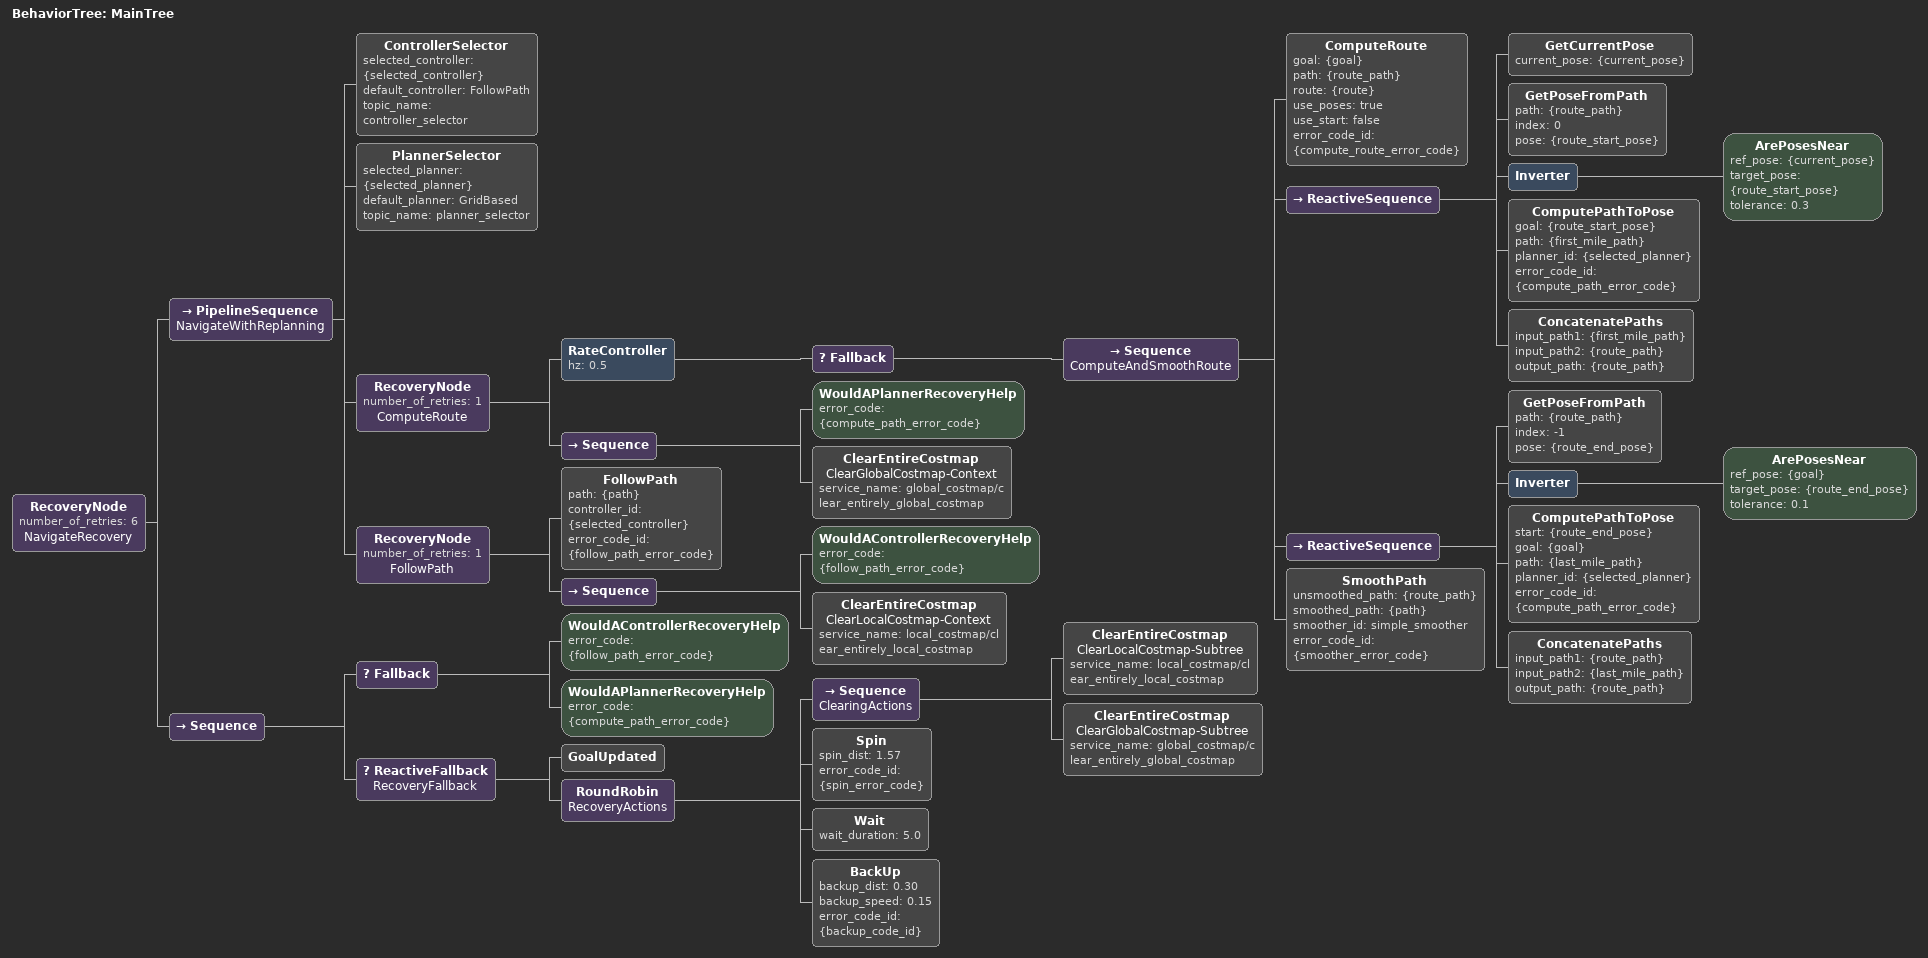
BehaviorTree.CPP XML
<root BTCPP_format="4" main_tree_to_execute="MainTree">
  <BehaviorTree ID="MainTree">
    <RecoveryNode number_of_retries="6" name="NavigateRecovery">
      <PipelineSequence name="NavigateWithReplanning">
        <ControllerSelector selected_controller="{selected_controller}" default_controller="FollowPath" topic_name="controller_selector"/>
        <PlannerSelector selected_planner="{selected_planner}" default_planner="GridBased" topic_name="planner_selector"/>
        <RecoveryNode number_of_retries="1" name="ComputeRoute">
          <RateController hz="0.5">
            <Fallback>
              <Sequence name="ComputeAndSmoothRoute">
                <ComputeRoute goal="{goal}" path="{route_path}" route="{route}" use_poses="true" use_start="false"  error_code_id="{compute_route_error_code}"/>

                <ReactiveSequence>
                  <GetCurrentPose current_pose="{current_pose}"/>
                  <GetPoseFromPath path="{route_path}" index="0" pose="{route_start_pose}"/>
                  <Inverter>
                    <ArePosesNear ref_pose="{current_pose}" target_pose="{route_start_pose}" tolerance="0.3"/>
                  </Inverter>
                  <ComputePathToPose goal="{route_start_pose}" path="{first_mile_path}" planner_id="{selected_planner}" error_code_id="{compute_path_error_code}" />
                  <ConcatenatePaths input_path1="{first_mile_path}" input_path2="{route_path}" output_path="{route_path}"/>
                </ReactiveSequence>

                <ReactiveSequence>
                  <GetPoseFromPath path="{route_path}" index="-1" pose="{route_end_pose}"/>
                  <Inverter>
                    <ArePosesNear ref_pose="{goal}" target_pose="{route_end_pose}" tolerance="0.1"/>
                  </Inverter>
                  <ComputePathToPose start="{route_end_pose}" goal="{goal}" path="{last_mile_path}" planner_id="{selected_planner}" error_code_id="{compute_path_error_code}"/>
                  <ConcatenatePaths input_path1="{route_path}" input_path2="{last_mile_path}" output_path="{route_path}"/>
                </ReactiveSequence>

                 <SmoothPath unsmoothed_path="{route_path}" smoothed_path="{path}" smoother_id="simple_smoother" error_code_id="{smoother_error_code}"/>
              </Sequence>
            </Fallback>
          </RateController>
            <Sequence>
              <WouldAPlannerRecoveryHelp error_code="{compute_path_error_code}"/>
              <ClearEntireCostmap name="ClearGlobalCostmap-Context" service_name="global_costmap/clear_entirely_global_costmap"/>
            </Sequence>
        </RecoveryNode>
        <RecoveryNode number_of_retries="1" name="FollowPath">
          <FollowPath path="{path}" controller_id="{selected_controller}" error_code_id="{follow_path_error_code}"/>
          <Sequence>
            <WouldAControllerRecoveryHelp error_code="{follow_path_error_code}"/>
            <ClearEntireCostmap name="ClearLocalCostmap-Context" service_name="local_costmap/clear_entirely_local_costmap"/>
          </Sequence>
        </RecoveryNode>
      </PipelineSequence>
      <Sequence>
        <Fallback>
          <WouldAControllerRecoveryHelp error_code="{follow_path_error_code}"/>
          <WouldAPlannerRecoveryHelp error_code="{compute_path_error_code}"/>
        </Fallback>
        <ReactiveFallback name="RecoveryFallback">
          <GoalUpdated/>
          <RoundRobin name="RecoveryActions">
            <Sequence name="ClearingActions">
              <ClearEntireCostmap name="ClearLocalCostmap-Subtree" service_name="local_costmap/clear_entirely_local_costmap"/>
              <ClearEntireCostmap name="ClearGlobalCostmap-Subtree" service_name="global_costmap/clear_entirely_global_costmap"/>
            </Sequence>
            <Spin spin_dist="1.57" error_code_id="{spin_error_code}"/>
            <Wait wait_duration="5.0"/>
            <BackUp backup_dist="0.30" backup_speed="0.15" error_code_id="{backup_code_id}"/>
          </RoundRobin>
        </ReactiveFallback>
      </Sequence>
    </RecoveryNode>
  </BehaviorTree>
</root>
